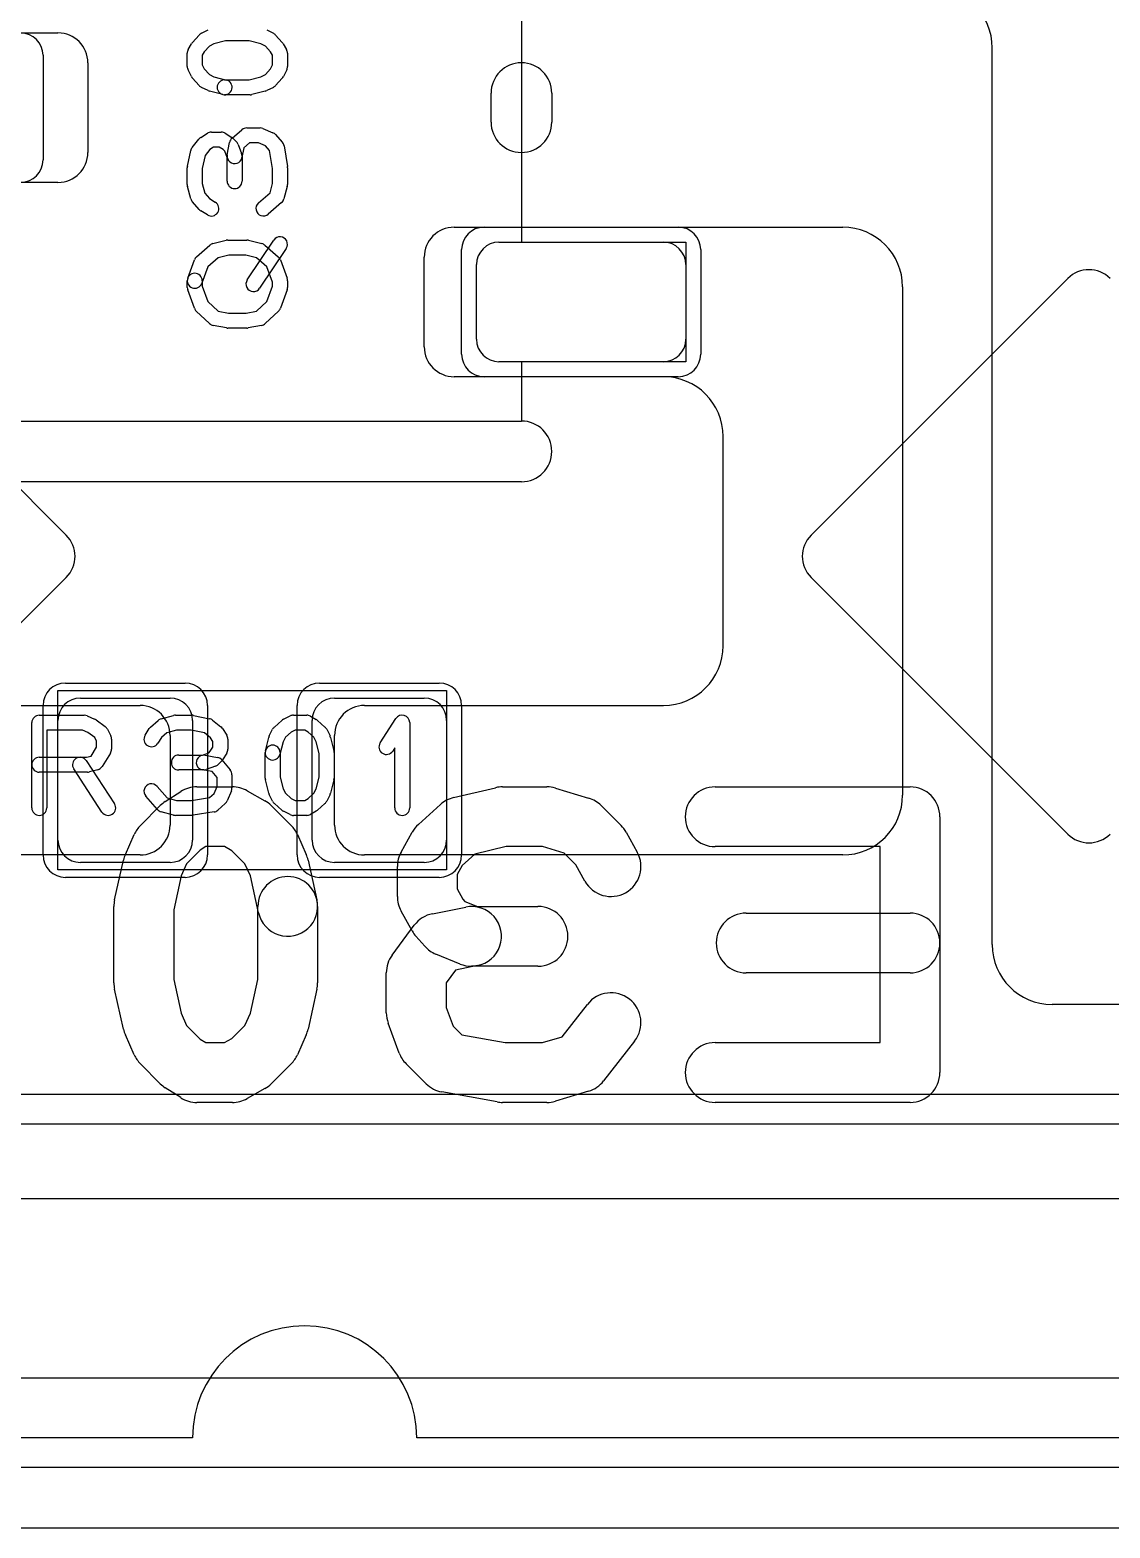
# Model space of a CAD drawing. Extents: x -3.2 to 23.2, y -0.5 to 25.
# Drawn here: x 6.46 to 10.07, y -0.3 to 4.71 of the extents above; entities that cross this region are included whole.
import ezdxf

# ---------------------------------------------------------------- set-up
doc = ezdxf.new("R2010")
doc.units = 0
for name, color, linetype in [('L1', 3, 'CONTINUOUS'), ('L4', 3, 'CONTINUOUS'), ('MetalMask-A', 176, 'CONTINUOUS'), ('Outline', 7, 'CONTINUOUS'), ('PartsArea-A', 111, 'CONTINUOUS'), ('PartsArea-B', 111, 'CONTINUOUS'), ('PartsSilk-A', 221, 'CONTINUOUS'), ('PartsSilk-B', 221, 'CONTINUOUS'), ('Resist-A', 2, 'CONTINUOUS'), ('Silk-A', 140, 'CONTINUOUS'), ('Silk-B', 140, 'CONTINUOUS')]:
    doc.layers.add(name, color=color, linetype=linetype)

msp = doc.modelspace()

# ---------------------------------------------------------------- linework, layer by layer
at = {"layer": 'L1'}
for p, q in [((5.33284, 4.7), (6.55, 4.7)), ((9.675, 1.65), (9.675, 4.65)), ((6.65, 4.6), (6.65, 4.3)), ((6.55, 4.2), (5.33284, 4.2)), ((7.875, 4.05), (9.175, 4.05)), ((8.025, 4), (8.575, 4)), ((7.775, 3.65), (7.775, 3.95)), ((7.95, 3.675), (7.95, 3.925)), ((8.65, 3.925), (8.65, 3.675)), ((9.375, 3.85), (9.375, 2.15)), ((8.575, 3.6), (8.025, 3.6)), ((8.575, 3.55), (7.875, 3.55)), ((8.775, 2.65), (8.775, 3.35)), ((6.625, 2.475), (6.925, 2.475)), ((7.475, 2.475), (7.775, 2.475)), ((6.075, 2.45), (6.825, 2.45)), ((7.575, 2.45), (8.575, 2.45)), ((6.55, 2), (6.55, 2.4)), ((7, 2.4), (7, 2)), ((7.4, 2), (7.4, 2.4)), ((7.85, 2.4), (7.85, 2)), ((6.925, 2.35), (6.925, 2.05)), ((7.475, 2.05), (7.475, 2.35)), ((6.825, 1.95), (6.425, 1.95)), ((6.925, 1.925), (6.625, 1.925)), ((7.775, 1.925), (7.475, 1.925)), ((9.175, 1.95), (7.575, 1.95)), ((10.625, 1.45), (9.875, 1.45)), ((6.425, 1.15), (14.425, 1.15)), ((16.75, 0.8), (4.35, 0.8))]:
    msp.add_line(p, q, dxfattribs=at)
for centre, radius, start, end in [((9.475, 4.65), 0.2, 0, 90), ((6.55, 4.6), 0.1, 0, 90), ((6.55, 4.3), 0.1, -90, 0), ((7.875, 3.95), 0.1, 90, 180), ((9.175, 3.85), 0.2, 0, 90), ((8.025, 3.925), 0.075, 90, 180), ((8.575, 3.925), 0.075, 0, 90), ((8.025, 3.675), 0.075, 180, -90), ((8.575, 3.675), 0.075, -90, 0), ((7.875, 3.65), 0.1, 180, -90), ((8.575, 3.35), 0.2, 0, 90), ((8.575, 2.65), 0.2, -90, 0), ((6.625, 2.4), 0.075, 90, 180), ((6.925, 2.4), 0.075, 0, 90), ((7.475, 2.4), 0.075, 90, 180), ((7.775, 2.4), 0.075, 0, 90), ((6.825, 2.35), 0.1, 0, 90), ((7.575, 2.35), 0.1, 90, 180), ((9.175, 2.15), 0.2, -90, 0), ((6.825, 2.05), 0.1, -90, 0), ((7.575, 2.05), 0.1, 180, -90), ((6.625, 2), 0.075, 180, -90), ((6.925, 2), 0.075, -90, 0), ((7.475, 2), 0.075, 180, -90), ((7.775, 2), 0.075, -90, 0), ((9.875, 1.65), 0.2, 180, -90)]:
    msp.add_arc(centre, radius, start, end, dxfattribs=at)
at = {"layer": 'L4'}
for p, q in [((6.57762, 3.01991), (5.71903, 3.8785)), ((9.92763, 3.8785), (9.06904, 3.01991)), ((5.71904, 2.01991), (6.57762, 2.87849)), ((9.06904, 2.87849), (9.92762, 2.01991)), ((15.75, 1.05), (4.24999, 1.05))]:
    msp.add_line(p, q, dxfattribs=at)
for centre, radius, start, end in [((9.99833, 3.8078), 0.09998, 45, 135), ((6.50691, 2.9492), 0.1, -45, 45), ((9.13975, 2.9492), 0.1, 135, -135), ((9.99833, 2.09062), 0.1, -135, -45)]:
    msp.add_arc(centre, radius, start, end, dxfattribs=at)
at = {"layer": 'MetalMask-A'}
for p, q in [((8.025, 4), (8.575, 4)), ((7.95, 3.675), (7.95, 3.925)), ((8.65, 3.925), (8.65, 3.675)), ((8.575, 3.6), (8.025, 3.6)), ((6.625, 2.475), (6.925, 2.475)), ((7.475, 2.475), (7.775, 2.475)), ((6.55, 2), (6.55, 2.4)), ((7, 2.4), (7, 2)), ((7.4, 2), (7.4, 2.4)), ((7.85, 2.4), (7.85, 2)), ((6.925, 1.925), (6.625, 1.925)), ((7.775, 1.925), (7.475, 1.925))]:
    msp.add_line(p, q, dxfattribs=at)
for centre, start, end in [((8.025, 3.925), 90, 180), ((8.575, 3.925), 0, 90), ((8.025, 3.675), 180, -90), ((8.575, 3.675), -90, 0), ((6.625, 2.4), 90, 180), ((6.925, 2.4), 0, 90), ((7.475, 2.4), 90, 180), ((7.775, 2.4), 0, 90), ((6.625, 2), 180, -90), ((6.925, 2), -90, 0), ((7.475, 2), 180, -90), ((7.775, 2), -90, 0)]:
    msp.add_arc(centre, 0.075, start, end, dxfattribs=at)
at = {"layer": 'Outline'}
for p, q in [((7, 0), (1, 0)), ((11.25, 0), (7.75, 0))]:
    msp.add_line(p, q, dxfattribs=at)
msp.add_arc((7.375, 0), 0.375, 0, 180, dxfattribs=at)
at = {"layer": 'PartsArea-A'}
for p, q in [((8.1, 4.9), (8.1, 4)), ((8.1, 4), (8.65, 4)), ((8.65, 4), (8.65, 3.6)), ((8.65, 3.6), (8.1, 3.6)), ((8.1, 3.6), (8.1, 3.4)), ((8.1, 3.4), (6.3, 3.4)), ((6.55, 2.5), (7.85, 2.5)), ((6.55, 1.9), (6.55, 2.5)), ((7.85, 2.5), (7.85, 1.9)), ((7.85, 1.9), (6.55, 1.9))]:
    msp.add_line(p, q, dxfattribs=at)
at = {"layer": 'PartsArea-B'}
msp.add_line((22.65, 0.2), (-2.65, 0.2), dxfattribs=at)
at = {"layer": 'PartsSilk-A'}
for p, q in [((6.9857, 4.64434), (6.99681, 4.66379)), ((6.99983, 4.668), (7.02205, 4.693)), ((7.02956, 4.69875), (7.05178, 4.70986)), ((7.07169, 4.66391), (7.05623, 4.65618)), ((7.11049, 4.67361), (7.07169, 4.66391)), ((7.18951, 4.67361), (7.11049, 4.67361)), ((7.22831, 4.66391), (7.18951, 4.67361)), ((7.24377, 4.65618), (7.22831, 4.66391)), ((7.24822, 4.70986), (7.27044, 4.69875)), ((7.27795, 4.693), (7.30017, 4.668)), ((7.30319, 4.66379), (7.3143, 4.64434)), ((6.98241, 4.5875), (6.98241, 4.63194)), ((7.03894, 4.63673), (7.03241, 4.6253)), ((7.03241, 4.6253), (7.03241, 4.5934)), ((7.05623, 4.65618), (7.03894, 4.63673)), ((7.26106, 4.63673), (7.24377, 4.65618)), ((7.26759, 4.6253), (7.26106, 4.63673)), ((7.26759, 4.5934), (7.26759, 4.6253)), ((7.31759, 4.63194), (7.31759, 4.5875)), ((6.99616, 4.5541), (6.98505, 4.57632)), ((7.03241, 4.5934), (7.0394, 4.57942)), ((7.0394, 4.57942), (7.05623, 4.56049)), ((7.05623, 4.56049), (7.07169, 4.55276)), ((7.22831, 4.55276), (7.24377, 4.56049)), ((7.24377, 4.56049), (7.2606, 4.57942)), ((7.2606, 4.57942), (7.26759, 4.5934)), ((7.31495, 4.57632), (7.30384, 4.5541)), ((7.02205, 4.52367), (6.99983, 4.54867)), ((7.05178, 4.50681), (7.02956, 4.51792)), ((7.07169, 4.55276), (7.11347, 4.54231)), ((7.10741, 4.54306), (7.18951, 4.54306)), ((7.18951, 4.54306), (7.22831, 4.55276)), ((7.27044, 4.51792), (7.24822, 4.50681)), ((7.30017, 4.54867), (7.27795, 4.52367)), ((7.10135, 4.49381), (7.0569, 4.50492)), ((7.19259, 4.49306), (7.10741, 4.49306)), ((7.2431, 4.50492), (7.19865, 4.49381)), ((7.9984, 4.4016), (7.9984, 4.4984)), ((8.2016, 4.4984), (8.2016, 4.4016)), ((7.02749, 4.35037), (7.04971, 4.36426)), ((7.06296, 4.36806), (7.0963, 4.36806)), ((7.10955, 4.36426), (7.13177, 4.35037)), ((7.13215, 4.34838), (7.16548, 4.37615)), ((7.18148, 4.38194), (7.22593, 4.38194)), ((7.23554, 4.38002), (7.26887, 4.36614)), ((6.999, 4.31701), (7.02122, 4.34479)), ((7.0576, 4.31023), (7.04176, 4.29042)), ((7.07013, 4.31806), (7.0576, 4.31023)), ((7.08913, 4.31806), (7.07013, 4.31806)), ((7.10285, 4.30948), (7.08913, 4.31806)), ((7.11613, 4.29188), (7.12354, 4.33355)), ((7.1362, 4.34685), (7.14731, 4.33574)), ((7.15313, 4.3266), (7.16424, 4.29604)), ((7.17117, 4.31581), (7.16535, 4.28312)), ((7.19053, 4.33194), (7.17117, 4.31581)), ((7.22093, 4.33194), (7.19053, 4.33194)), ((7.24437, 4.32218), (7.22093, 4.33194)), ((7.25795, 4.30691), (7.24437, 4.32218)), ((7.27795, 4.35967), (7.30017, 4.33467)), ((7.30617, 4.32201), (7.31728, 4.25256)), ((6.98295, 4.25376), (6.99406, 4.30654)), ((7.04176, 4.29042), (7.03241, 4.24601)), ((7.10803, 4.3043), (7.10285, 4.30948)), ((7.11574, 4.2831), (7.10803, 4.3043)), ((7.11574, 4.20417), (7.11574, 4.2831)), ((7.16574, 4.2875), (7.16574, 4.20417)), ((7.26759, 4.24662), (7.25795, 4.30691)), ((6.98241, 4.19306), (6.98241, 4.24861)), ((7.03241, 4.24601), (7.03241, 4.19634)), ((7.26759, 4.19634), (7.26759, 4.24662)), ((7.31759, 4.24861), (7.31759, 4.19306)), ((6.99436, 4.14495), (6.98325, 4.18662)), ((7.03241, 4.19634), (7.04115, 4.16356)), ((7.04115, 4.16356), (7.05704, 4.14568)), ((7.22058, 4.13131), (7.25929, 4.16519)), ((7.25929, 4.16519), (7.26759, 4.19634)), ((7.31675, 4.18662), (7.30564, 4.14495)), ((7.02205, 4.10978), (6.99983, 4.13478)), ((7.05704, 4.14568), (7.07621, 4.1337)), ((7.29794, 4.13258), (7.2535, 4.09369)), ((7.04971, 4.0913), (7.02749, 4.10519)), ((7.01317, 3.95075), (7.05761, 3.98964)), ((7.06801, 3.99508), (7.11246, 4.00619)), ((7.11852, 4.00694), (7.18148, 4.00694)), ((7.1829, 3.87359), (7.27179, 4.00693)), ((7.18754, 4.00619), (7.23199, 3.99508)), ((7.31339, 3.97919), (7.2245, 3.84585)), ((7.24239, 3.98964), (7.28683, 3.95075)), ((6.98391, 3.87937), (7.00613, 3.94048)), ((7.05093, 3.91736), (7.03091, 3.86229)), ((7.08599, 3.94804), (7.05093, 3.91736)), ((7.1216, 3.95694), (7.08599, 3.94804)), ((7.1784, 3.95694), (7.1216, 3.95694)), ((7.21401, 3.94804), (7.1784, 3.95694)), ((7.24907, 3.91736), (7.21401, 3.94804)), ((7.26759, 3.86643), (7.24907, 3.91736)), ((7.29387, 3.94048), (7.31609, 3.87937)), ((6.98241, 3.84861), (6.98241, 3.87083)), ((7.03241, 3.87083), (7.03241, 3.85301)), ((7.26759, 3.85301), (7.26759, 3.86643)), ((7.31759, 3.87083), (7.31759, 3.84861)), ((7.00613, 3.77896), (6.98391, 3.84007)), ((7.03241, 3.85301), (7.05109, 3.80165)), ((7.24891, 3.80165), (7.26759, 3.85301)), ((7.31609, 3.84007), (7.29387, 3.77896)), ((7.05697, 3.72759), (7.01253, 3.76926)), ((7.05109, 3.80165), (7.08585, 3.76906)), ((7.08585, 3.76906), (7.12084, 3.7625)), ((7.12084, 3.7625), (7.17916, 3.7625)), ((7.17916, 3.7625), (7.21415, 3.76906)), ((7.21415, 3.76906), (7.24891, 3.80165)), ((7.28747, 3.76926), (7.24303, 3.72759)), ((7.11392, 3.71293), (7.06947, 3.72126)), ((7.18148, 3.7125), (7.11852, 3.7125)), ((7.23053, 3.72126), (7.18608, 3.71293)), ((6.4016, 3.4016), (8.1, 3.4016)), ((8.1, 3.1984), (6.3, 3.1984)), ((6.4875, 2.41759), (6.6375, 2.41759)), ((6.64765, 2.41544), (6.67265, 2.40433)), ((6.89495, 2.40564), (6.93662, 2.41675)), ((6.94306, 2.41759), (6.99861, 2.41759)), ((7.00376, 2.41705), (7.05654, 2.40594)), ((7.3041, 2.40384), (7.32632, 2.41495)), ((7.3375, 2.41759), (7.38194, 2.41759)), ((7.39434, 2.4143), (7.41379, 2.40319)), ((7.62763, 2.3247), (7.68041, 2.40618)), ((6.4625, 2.10741), (6.4625, 2.39259)), ((6.6322, 2.36759), (6.5125, 2.36759)), ((6.5125, 2.36759), (6.5125, 2.10741)), ((6.64993, 2.35971), (6.6322, 2.36759)), ((6.67343, 2.34263), (6.64993, 2.35971)), ((6.6772, 2.4017), (6.70776, 2.37948)), ((6.71542, 2.37044), (6.72653, 2.34822)), ((6.8413, 2.35029), (6.85519, 2.37251)), ((6.85978, 2.37795), (6.88478, 2.40017)), ((6.91356, 2.35885), (6.89568, 2.34296)), ((6.94634, 2.36759), (6.91356, 2.35885)), ((6.99601, 2.36759), (6.94634, 2.36759)), ((7.04042, 2.35824), (6.99601, 2.36759)), ((7.06023, 2.3424), (7.04042, 2.35824)), ((7.06701, 2.401), (7.09479, 2.37878)), ((7.10037, 2.37251), (7.11426, 2.35029)), ((7.25681, 2.34822), (7.26792, 2.37044)), ((7.27367, 2.37795), (7.29867, 2.40017)), ((7.32942, 2.3606), (7.31049, 2.34377)), ((7.3434, 2.36759), (7.32942, 2.3606)), ((7.3753, 2.36759), (7.3434, 2.36759)), ((7.38673, 2.36106), (7.3753, 2.36759)), ((7.40618, 2.34377), (7.38673, 2.36106)), ((7.418, 2.40017), (7.443, 2.37795)), ((7.44875, 2.37044), (7.45986, 2.34822)), ((7.72639, 2.39259), (7.72639, 2.10741)), ((6.66042, 2.28087), (6.67917, 2.31087)), ((6.67917, 2.33114), (6.67343, 2.34263)), ((6.67917, 2.31087), (6.67917, 2.33114)), ((6.72917, 2.33704), (6.72917, 2.3037)), ((6.89568, 2.34296), (6.8837, 2.32379)), ((7.05948, 2.29715), (7.06806, 2.31087)), ((7.06806, 2.32987), (7.06023, 2.3424)), ((7.06806, 2.31087), (7.06806, 2.32987)), ((7.11806, 2.33704), (7.11806, 2.3037)), ((7.24381, 2.29865), (7.25492, 2.3431)), ((7.30276, 2.32831), (7.29231, 2.28653)), ((7.31049, 2.34377), (7.30276, 2.32831)), ((7.41391, 2.32831), (7.40618, 2.34377)), ((7.42361, 2.28951), (7.41391, 2.32831)), ((7.46175, 2.3431), (7.47286, 2.29865)), ((7.67639, 2.30801), (7.66959, 2.29752)), ((7.67639, 2.10741), (7.67639, 2.30801)), ((6.4875, 2.27685), (6.64533, 2.27685)), ((6.64453, 2.26553), (6.73898, 2.12109)), ((6.64533, 2.27685), (6.66042, 2.28087)), ((6.72537, 2.29045), (6.69759, 2.24601)), ((6.95417, 2.28426), (7.0331, 2.28426)), ((7.0331, 2.28426), (7.0543, 2.29197)), ((7.04188, 2.28387), (7.08355, 2.27646)), ((7.0543, 2.29197), (7.05948, 2.29715)), ((7.09685, 2.2638), (7.08574, 2.25269)), ((7.09838, 2.26785), (7.12615, 2.23452)), ((7.11426, 2.29045), (7.10037, 2.26823)), ((7.24306, 2.20741), (7.24306, 2.29259)), ((7.29306, 2.29259), (7.29306, 2.21049)), ((7.42361, 2.21049), (7.42361, 2.28951)), ((7.47361, 2.29259), (7.47361, 2.20741)), ((6.64861, 2.22685), (6.4875, 2.22685)), ((6.69714, 2.09373), (6.60269, 2.23817)), ((6.68283, 2.2351), (6.65505, 2.22769)), ((7.0375, 2.23426), (6.95417, 2.23426)), ((7.06581, 2.22883), (7.03312, 2.23465)), ((7.0766, 2.24687), (7.04604, 2.23576)), ((7.08194, 2.20947), (7.06581, 2.22883)), ((7.08194, 2.17907), (7.08194, 2.20947)), ((7.13194, 2.21852), (7.13194, 2.17407)), ((7.29306, 2.21049), (7.30276, 2.17169)), ((7.41391, 2.17169), (7.42361, 2.21049)), ((6.88131, 2.17942), (6.91519, 2.14071)), ((7.05691, 2.14205), (7.07218, 2.15563)), ((7.07218, 2.15563), (7.08194, 2.17907)), ((7.13002, 2.16446), (7.11614, 2.13113)), ((7.25492, 2.1569), (7.24381, 2.20135)), ((7.30276, 2.17169), (7.31049, 2.15623)), ((7.31049, 2.15623), (7.32942, 2.1394)), ((7.38673, 2.13894), (7.40618, 2.15623)), ((7.40618, 2.15623), (7.41391, 2.17169)), ((7.47286, 2.20135), (7.46175, 2.1569)), ((6.88258, 2.10206), (6.84369, 2.1465)), ((6.91519, 2.14071), (6.94634, 2.13241)), ((6.94634, 2.13241), (6.99662, 2.13241)), ((6.99662, 2.13241), (7.05691, 2.14205)), ((7.10967, 2.12205), (7.08467, 2.09983)), ((7.26792, 2.12956), (7.25681, 2.15178)), ((7.29867, 2.09983), (7.27367, 2.12205)), ((7.32942, 2.1394), (7.3434, 2.13241)), ((7.3434, 2.13241), (7.3753, 2.13241)), ((7.3753, 2.13241), (7.38673, 2.13894)), ((7.443, 2.12205), (7.418, 2.09983)), ((7.45986, 2.15178), (7.44875, 2.12956)), ((6.93662, 2.08325), (6.89495, 2.09436)), ((6.99861, 2.08241), (6.94306, 2.08241)), ((7.07201, 2.09383), (7.00256, 2.08272)), ((7.32632, 2.08505), (7.3041, 2.09616)), ((7.38194, 2.08241), (7.3375, 2.08241)), ((7.41379, 2.09681), (7.39434, 2.0857))]:
    msp.add_line(p, q, dxfattribs=at)
for centre, radius, start, end in [((7.01852, 4.65139), 0.025, 138.37217, 150.26649), ((7.04074, 4.67639), 0.025, 116.56505, 138.37217), ((7.25926, 4.67639), 0.025, 41.62783, 63.43495), ((7.28148, 4.65139), 0.025, 29.73351, 41.62783), ((7.00741, 4.63194), 0.025, 150.26649, 180), ((7.29259, 4.63194), 0.025, 0, 29.73351), ((7.00741, 4.5875), 0.025, 180, -153.43495), ((7.29259, 4.5875), 0.025, -26.56505, 0), ((8.1, 4.4984), 0.1016, 0, 180), ((7.01852, 4.56528), 0.025, -153.43495, -138.37217), ((7.04074, 4.54028), 0.025, -138.37217, -116.56505), ((7.10741, 4.51806), 0.025, 90, -90), ((7.10741, 4.51806), 0.025, -104.03068, 75.96679), ((7.25926, 4.54028), 0.025, -63.43495, -41.62783), ((7.28148, 4.56528), 0.025, -41.62783, -26.56505), ((7.06296, 4.52917), 0.025, -116.56505, -104.03068), ((7.19259, 4.51806), 0.025, -90, -75.96932), ((7.23704, 4.52917), 0.025, -75.96932, -63.43495), ((7.06296, 4.34306), 0.025, 90, 122.01002), ((7.0963, 4.34306), 0.025, 57.99462, 90), ((7.18148, 4.35694), 0.025, 90, 129.8005), ((7.22593, 4.35694), 0.025, 67.39424, 90), ((7.25926, 4.34306), 0.025, 41.62783, 67.39112), ((8.1, 4.4016), 0.1016, 180, 0), ((7.01852, 4.30139), 0.025, 141.33303, 168.11298), ((7.04074, 4.32917), 0.025, 122.00538, 141.34522), ((7.14815, 4.32917), 0.025, 129.7909, 169.91674), ((7.11852, 4.32917), 0.025, 45, 57.98998), ((7.12963, 4.31806), 0.025, 19.97136, 45), ((7.28148, 4.31806), 0.025, 9.08937, 41.63069), ((7.14074, 4.2875), 0.025, 169.90837, -10.08326), ((7.14074, 4.2875), 0.025, 0, 19.97859), ((7.00741, 4.24861), 0.025, 168.11016, 180), ((7.29259, 4.24861), 0.025, 0, 9.08867), ((7.00741, 4.19306), 0.025, 180, -165.07115), ((7.14074, 4.20417), 0.025, 180, 0), ((7.29259, 4.19306), 0.025, -14.92551, 0), ((7.01852, 4.15139), 0.025, -165.07449, -138.36931), ((7.04074, 4.12639), 0.025, -138.37217, -122.01002), ((7.06296, 4.1125), 0.025, -122.00538, 57.98998), ((7.23704, 4.1125), 0.025, 131.18808, -48.81042), ((7.28148, 4.15139), 0.025, -48.81192, -14.92885), ((7.29259, 3.99306), 0.025, -33.69642, 146.31092), ((7.07407, 3.97083), 0.025, 104.03068, 131.18808), ((7.11852, 3.98194), 0.025, 90, 104.03068), ((7.18148, 3.98194), 0.025, 75.96932, 90), ((7.22593, 3.97083), 0.025, 48.81192, 75.96932), ((7.02963, 3.93194), 0.025, 131.18808, 160.02864), ((7.27037, 3.93194), 0.025, 19.97136, 48.81192), ((7.00741, 3.87083), 0.025, 0, 180), ((7.00741, 3.87083), 0.025, 160.02864, -19.9816), ((7.2037, 3.85972), 0.025, 146.30358, -33.68908), ((7.29259, 3.87083), 0.025, 0, 19.97136), ((7.00741, 3.84861), 0.025, 180, -160.02864), ((7.29259, 3.84861), 0.025, -19.97136, 0), ((7.02963, 3.7875), 0.025, -160.02864, -133.15239), ((7.27037, 3.7875), 0.025, -46.84761, -19.97136), ((7.07407, 3.74583), 0.025, -133.15239, -100.60417), ((7.11852, 3.7375), 0.025, -100.60417, -90), ((7.18148, 3.7375), 0.025, -90, -79.39583), ((7.22593, 3.74583), 0.025, -79.39583, -46.84761), ((8.1, 3.3), 0.1016, -90, 90), ((6.4875, 2.39259), 0.025, 90, 180), ((6.6375, 2.39259), 0.025, 66.04914, 90), ((6.90139, 2.38148), 0.025, 104.92551, 131.63069), ((6.94306, 2.39259), 0.025, 90, 104.92885), ((6.99861, 2.39259), 0.025, 78.11016, 90), ((7.05139, 2.38148), 0.025, 51.33303, 78.11298), ((7.3375, 2.39259), 0.025, 90, 116.56505), ((7.38194, 2.39259), 0.025, 60.26649, 90), ((7.70139, 2.39259), 0.025, 0, 147.06619), ((6.6625, 2.38148), 0.025, 53.98274, 66.03964), ((6.69306, 2.35926), 0.025, 26.56505, 53.97932), ((6.87639, 2.35926), 0.025, 131.62783, 147.98998), ((7.07917, 2.35926), 0.025, 32.00538, 51.34522), ((7.29028, 2.35926), 0.025, 131.62783, 153.43495), ((7.31528, 2.38148), 0.025, 116.56505, 131.62783), ((7.40139, 2.38148), 0.025, 48.37217, 60.26649), ((7.42639, 2.35926), 0.025, 26.56505, 48.37217), ((6.70417, 2.33704), 0.025, 0, 26.56505), ((6.8625, 2.33704), 0.025, 147.99462, -32.01002), ((7.09306, 2.33704), 0.025, 0, 32.01002), ((7.26806, 2.29259), 0.025, 0, 180), ((7.27917, 2.33704), 0.025, 153.43495, 165.96932), ((7.4375, 2.33704), 0.025, 14.03068, 26.56505), ((7.64861, 2.31111), 0.025, 147.06646, -32.93381), ((6.4875, 2.25185), 0.025, 90, -90), ((6.62361, 2.25185), 0.025, 33.18146, -146.81914), ((6.70417, 2.3037), 0.025, -32.00538, 0), ((6.95417, 2.25926), 0.025, 90, -90), ((7.0375, 2.25926), 0.025, 79.90837, -100.08326), ((7.07917, 2.25185), 0.025, 39.7909, 79.91674), ((7.07917, 2.28148), 0.025, -45, -32.01002), ((7.09306, 2.3037), 0.025, -32.00538, 0), ((7.26806, 2.29259), 0.025, 165.96932, -14.03321), ((7.44861, 2.29259), 0.025, 0, 14.03068), ((6.64861, 2.25185), 0.025, -90, -75.06473), ((6.67639, 2.25926), 0.025, -75.07449, -32.01002), ((7.0375, 2.25926), 0.025, -90, -70.02141), ((7.06806, 2.27037), 0.025, -70.02864, -45), ((7.10694, 2.21852), 0.025, 0, 39.8005), ((7.26806, 2.20741), 0.025, 180, -165.96932), ((7.44861, 2.20741), 0.025, -14.03068, 0), ((6.8625, 2.16296), 0.025, 41.18808, -138.81042), ((7.10694, 2.17407), 0.025, -22.60576, 0), ((7.27917, 2.16296), 0.025, -165.96932, -153.43495), ((7.4375, 2.16296), 0.025, -26.56505, -14.03068), ((6.4875, 2.10741), 0.025, 180, 0), ((6.71806, 2.10741), 0.025, -146.81854, 33.18086), ((7.09306, 2.14074), 0.025, -48.37217, -22.60888), ((7.29028, 2.14074), 0.025, -153.43495, -131.62783), ((7.42639, 2.14074), 0.025, -48.37217, -26.56505), ((7.70139, 2.10741), 0.025, 180, 0), ((6.90139, 2.11852), 0.025, -138.81192, -104.92885), ((6.94306, 2.10741), 0.025, -104.92551, -90), ((6.99861, 2.10741), 0.025, -90, -80.91133), ((7.06806, 2.11852), 0.025, -80.91063, -48.36931), ((7.31528, 2.11852), 0.025, -131.62783, -116.56505), ((7.3375, 2.10741), 0.025, -116.56505, -90), ((7.38194, 2.10741), 0.025, -90, -60.26649), ((7.40139, 2.11852), 0.025, -60.26649, -48.37217)]:
    msp.add_arc(centre, radius, start, end, dxfattribs=at)
at = {"layer": 'PartsSilk-B'}
for p, q in [((1.8016, -0.0984), (18.3, -0.0984)), ((18.3, -0.3016), (1.7, -0.3016))]:
    msp.add_line(p, q, dxfattribs=at)
at = {"layer": 'Resist-A'}
for p, q in [((6.5, 4.625), (6.5, 4.275)), ((7.975, 4.05), (8.625, 4.05)), ((7.9, 3.625), (7.9, 3.975)), ((8.7, 3.975), (8.7, 3.625)), ((8.625, 3.55), (7.975, 3.55)), ((6.575, 2.525), (6.975, 2.525)), ((7.425, 2.525), (7.825, 2.525)), ((6.5, 1.95), (6.5, 2.45)), ((7.05, 2.45), (7.05, 1.95)), ((7.35, 1.95), (7.35, 2.45)), ((7.9, 2.45), (7.9, 1.95)), ((6.975, 1.875), (6.575, 1.875)), ((7.825, 1.875), (7.425, 1.875))]:
    msp.add_line(p, q, dxfattribs=at)
for centre, start, end in [((6.425, 4.625), 0, 90), ((6.425, 4.275), -90, 0), ((7.975, 3.975), 90, 180), ((8.625, 3.975), 0, 90), ((7.975, 3.625), 180, -90), ((8.625, 3.625), -90, 0), ((6.575, 2.45), 90, 180), ((6.975, 2.45), 0, 90), ((7.425, 2.45), 90, 180), ((7.825, 2.45), 0, 90), ((6.575, 1.95), 180, -90), ((6.975, 1.95), -90, 0), ((7.425, 1.95), 180, -90), ((7.825, 1.95), -90, 0)]:
    msp.add_arc(centre, 0.075, start, end, dxfattribs=at)
at = {"layer": 'Silk-A'}
for p, q in [((7.9984, 4.4016), (7.9984, 4.4984)), ((8.2016, 4.4984), (8.2016, 4.4016)), ((6.4016, 3.4016), (8.1, 3.4016)), ((8.1, 3.1984), (6.3, 3.1984))]:
    msp.add_line(p, q, dxfattribs=at)
for centre, start, end in [((8.1, 4.4984), 0, 180), ((8.1, 4.4016), 180, 0), ((8.1, 3.3), -90, 90)]:
    msp.add_arc(centre, 0.1016, start, end, dxfattribs=at)
at = {"layer": 'Silk-B'}
for p, q in [((6.90888, 2.12855), (6.96073, 2.16189)), ((7.01481, 2.17778), (7.13333, 2.17778)), ((7.18236, 2.16493), (7.24162, 2.13159)), ((7.87325, 2.14175), (8.01399, 2.17509)), ((8.03704, 2.17778), (8.18519, 2.17778)), ((8.21393, 2.17356), (8.32504, 2.14022)), ((8.74815, 2.17778), (9.4, 2.17778)), ((6.82559, 2.04849), (6.89225, 2.11515)), ((7.2633, 2.11516), (7.32997, 2.0485)), ((7.75533, 2.05212), (7.82941, 2.11878)), ((8.36701, 2.11515), (8.43367, 2.04849)), ((9.5, 2.07778), (9.5, 1.22222)), ((6.77529, 1.95172), (6.80492, 2.01839)), ((7.35064, 2.01839), (7.38027, 1.95172)), ((7.69777, 1.95967), (7.7348, 2.02634)), ((8.45038, 2.02635), (8.48742, 1.95968)), ((7.02608, 1.96614), (6.98014, 1.9202)), ((7.04419, 1.97778), (7.02608, 1.96614)), ((7.10713, 1.97778), (7.04419, 1.97778)), ((7.13159, 1.96402), (7.10713, 1.97778)), ((7.17542, 1.9202), (7.13159, 1.96402)), ((8.04872, 1.97778), (7.9442, 1.95302)), ((8.17051, 1.97778), (8.04872, 1.97778)), ((8.24341, 1.9559), (8.17051, 1.97778)), ((8.28235, 1.91697), (8.24341, 1.9559)), ((9.3, 1.97778), (8.74815, 1.97778)), ((9.3, 1.32222), (9.3, 1.97778)), ((6.73942, 1.79947), (6.76905, 1.9328)), ((6.98014, 1.9202), (6.96212, 1.87964)), ((7.19344, 1.87964), (7.17542, 1.9202)), ((7.38651, 1.9328), (7.41614, 1.79947)), ((7.68519, 1.81111), (7.68519, 1.91111)), ((7.90153, 1.91462), (7.88519, 1.8852)), ((7.9442, 1.95302), (7.90153, 1.91462)), ((8.31258, 1.86254), (8.28235, 1.91697)), ((6.96212, 1.87964), (6.93704, 1.7668)), ((7.2209, 1.75609), (7.19344, 1.87964)), ((7.88519, 1.8852), (7.88519, 1.83702)), ((7.88519, 1.83702), (7.90429, 1.80264)), ((6.73704, 1.52222), (6.73704, 1.77778)), ((6.93704, 1.7668), (6.93704, 1.5332)), ((7.21852, 1.5332), (7.21852, 1.77778)), ((7.41852, 1.77778), (7.41852, 1.52222)), ((7.7348, 1.69588), (7.69777, 1.76255)), ((7.80261, 1.75362), (7.91372, 1.77584)), ((7.90429, 1.80264), (7.91118, 1.79488)), ((7.91118, 1.79488), (7.95299, 1.77778)), ((7.95299, 1.77778), (8.15556, 1.77778)), ((8.85185, 1.75556), (9.4, 1.75556)), ((7.66779, 1.61508), (7.74186, 1.71508)), ((7.77711, 1.64467), (7.74748, 1.678)), ((7.89547, 1.58522), (7.81399, 1.61855)), ((7.64815, 1.42222), (7.64815, 1.55556)), ((7.87963, 1.56506), (7.84815, 1.52256)), ((7.95294, 1.57972), (7.87963, 1.56506)), ((8.15556, 1.57778), (7.93333, 1.57778)), ((9.4, 1.55556), (8.85185, 1.55556)), ((6.93704, 1.5332), (6.96212, 1.42036)), ((7.19344, 1.42036), (7.21852, 1.5332)), ((7.84815, 1.52256), (7.84815, 1.44014)), ((6.76905, 1.3672), (6.73942, 1.50053)), ((7.41614, 1.50053), (7.38651, 1.3672)), ((6.96212, 1.42036), (6.98014, 1.3798)), ((7.17542, 1.3798), (7.19344, 1.42036)), ((7.84815, 1.44014), (7.87137, 1.37746)), ((8.23697, 1.34216), (8.32106, 1.45028)), ((6.98014, 1.3798), (7.02608, 1.33386)), ((7.13159, 1.33598), (7.17542, 1.3798)), ((7.69142, 1.28749), (7.65438, 1.38749)), ((7.87137, 1.37746), (7.90041, 1.34843)), ((6.80492, 1.28161), (6.77529, 1.34828)), ((7.02608, 1.33386), (7.04419, 1.32222)), ((7.04419, 1.32222), (7.10713, 1.32222)), ((7.10713, 1.32222), (7.13159, 1.33598)), ((7.38027, 1.34828), (7.35064, 1.28161)), ((7.90041, 1.34843), (8.04597, 1.32222)), ((8.04597, 1.32222), (8.17051, 1.32222)), ((8.17051, 1.32222), (8.23697, 1.34216)), ((8.47894, 1.3275), (8.37524, 1.19417)), ((8.74815, 1.32222), (9.3, 1.32222)), ((6.89225, 1.18485), (6.82559, 1.25151)), ((7.32997, 1.2515), (7.2633, 1.18484)), ((7.78114, 1.18485), (7.71448, 1.25151)), ((6.96073, 1.13811), (6.90888, 1.17145)), ((7.24162, 1.16841), (7.18236, 1.13507)), ((8.01932, 1.1238), (7.83413, 1.15714)), ((8.32504, 1.15978), (8.21393, 1.12644)), ((7.13333, 1.12222), (7.01481, 1.12222)), ((8.18519, 1.12222), (8.03704, 1.12222)), ((9.4, 1.12222), (8.74815, 1.12222))]:
    msp.add_line(p, q, dxfattribs=at)
for centre, start, end in [((7.01481, 2.07778), 90, 122.74137), ((7.13333, 2.07778), 60.63819, 90), ((8.03704, 2.07778), 90, 103.32614), ((8.18519, 2.07778), 73.29746, 90), ((8.74815, 2.07778), 90, -90), ((9.4, 2.07778), 0, 90), ((6.96296, 2.04444), 122.7397, 135), ((7.19259, 2.04444), 45.00405, 60.63766), ((7.8963, 2.04444), 103.32614, 131.9804), ((8.2963, 2.04444), 45, 73.29746), ((6.8963, 1.97778), 135, 156.03831), ((7.25926, 1.97778), 23.96074, 45.0043), ((7.82222, 1.97778), 131.9804, 150.94873), ((8.36296, 1.97778), 29.05627, 45), ((7.78519, 1.91111), 150.94873, 180), ((8.4, 1.91111), -150.94373, 29.05533), ((6.86667, 1.91111), 156.03926, 167.47074), ((7.28889, 1.91111), 12.52694, 23.96169), ((7.31852, 1.77778), 0, 180), ((7.78519, 1.81111), 180, -150.94873), ((6.83704, 1.77778), 167.47306, 180), ((7.31852, 1.77778), -167.47306, 12.52926), ((7.93333, 1.67778), -78.69119, 101.30894), ((8.15556, 1.67778), -90, 90), ((8.85185, 1.65556), 90, -90), ((9.4, 1.65556), -90, 90), ((7.82222, 1.65556), 101.30881, 143.47387), ((7.82222, 1.74444), -150.94873, -138.36456), ((7.74815, 1.55556), 143.47387, 180), ((7.85185, 1.71111), -138.36456, -112.24613), ((7.93333, 1.67778), -112.24613, -90), ((6.83704, 1.52222), 180, -167.47074), ((7.31852, 1.52222), -12.52694, 0), ((8.4, 1.38889), -37.87147, 142.12531), ((7.74815, 1.42222), 180, -159.67666), ((6.86667, 1.38889), -167.47306, -156.03831), ((7.28889, 1.38889), -23.96074, -12.52926), ((8.74815, 1.22222), 90, -90), ((6.8963, 1.32222), -156.03926, -135), ((7.25926, 1.32222), -45.00405, -23.96169), ((7.78519, 1.32222), -159.67666, -135), ((9.4, 1.22222), -90, 0), ((6.96296, 1.25556), -135, -122.74137), ((7.19259, 1.25556), -60.63819, -45.0043), ((7.85185, 1.25556), -135, -100.20646), ((8.2963, 1.25556), -73.29746, -37.87147), ((7.01481, 1.22222), -122.7397, -90), ((7.13333, 1.22222), -90, -60.63766), ((8.03704, 1.22222), -100.20646, -90), ((8.18519, 1.22222), -90, -73.29746)]:
    msp.add_arc(centre, 0.1, start, end, dxfattribs=at)

doc.saveas('drawing.dxf')
